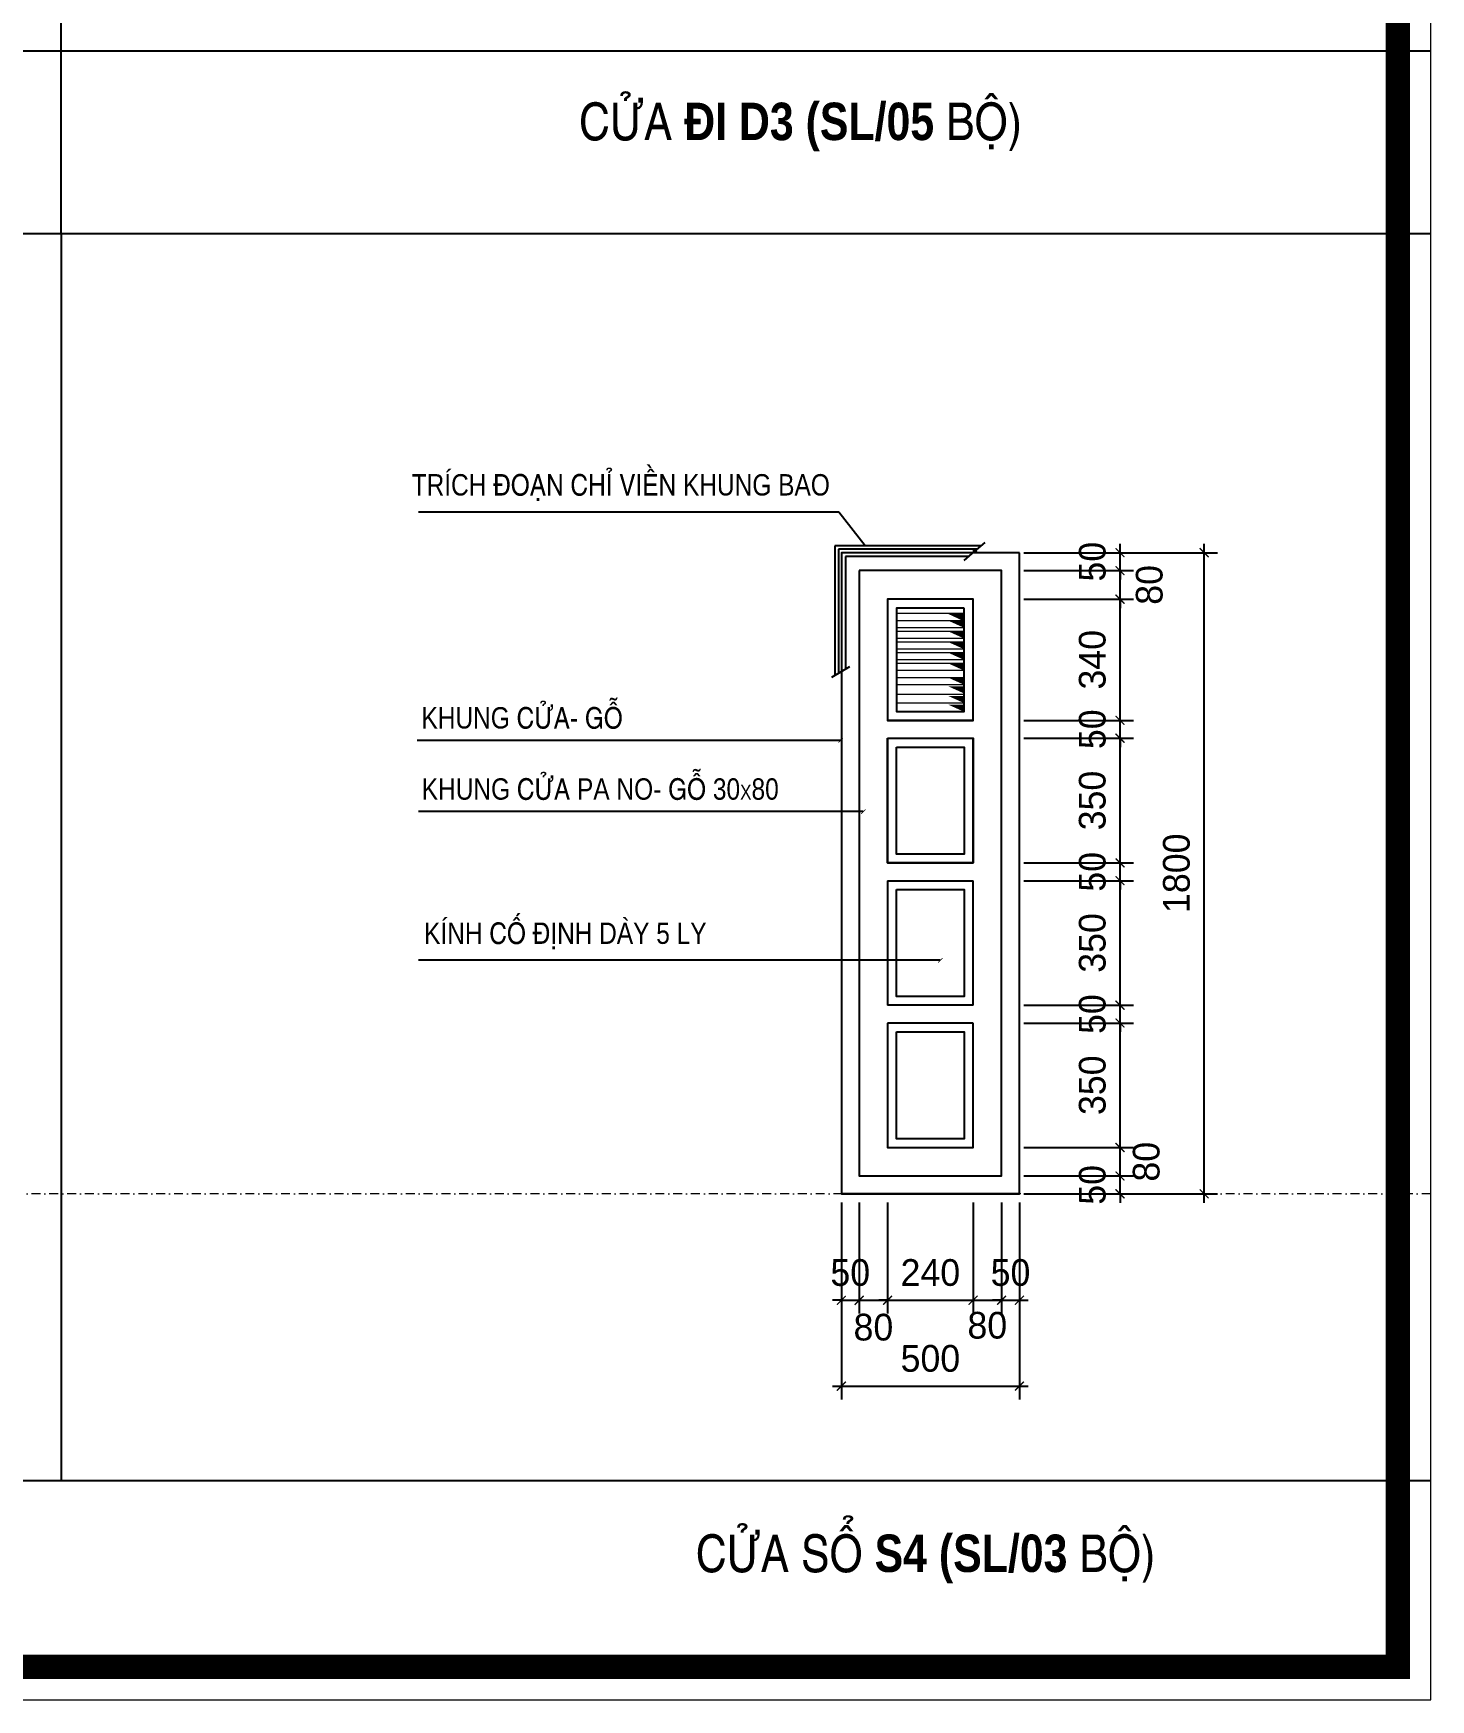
# Model space of a CAD drawing. Header units: millimetres. Extents: x 615730 to 2792744, y 139412 to 597571.
# Drawn here: x 1445273 to 1453121, y 284936 to 294294 of the extents above; entities that cross this region are included whole.
import ezdxf

# ---------------------------------------------------------------- set-up
doc = ezdxf.new("R2010")
doc.units = ezdxf.units.MM
doc.header["$MEASUREMENT"] = 0
doc.header["$PDMODE"] = 34
doc.linetypes.add('DASHDOT', pattern=[1, 0.5, -0.25, 0, -0.25])
doc.layers.get('0').update_dxf_attribs({"lineweight": 5})
for name, color, linetype in [('H', 252, 'Continuous'), ('NC', 7, 'Continuous'), ('noi that', 29, 'Continuous'), ('VL', 155, 'Continuous')]:
    doc.layers.add(name, color=color, linetype=linetype)
for name, color, linetype, lineweight in [('HATCH', 42, 'Continuous', 5), ('TEXTNUOC', 8, 'Continuous', 50), ('thay', 7, 'Continuous', 15), ('TIM TRUC', 149, 'DASHDOT', 9)]:
    doc.layers.add(name, color=color, linetype=linetype, lineweight=lineweight)
doc.styles.add('KC2', font='', dxfattribs={"height": 120})
doc.styles.add('RO', font='ROMANS.SHX', dxfattribs={"height": 120})
doc.styles.get("Standard").update_dxf_attribs({"font": ''})
doc.styles.add('VNI-AVO', font='vni-roms.shx')
doc.styles.get('KC2').set_extended_font_data('VNI-Helve-Condense')
doc.styles.get('Standard').set_extended_font_data('VNI-Avo')
doc.dimstyles.new('50 CS', dxfattribs={"dimtxt": 150, "dimasz": 50, "dimexe": 75, "dimexo": 0, "dimgap": 80, "dimtad": 1, "dimdec": 0, "dimlfac": 0.5, "dimzin": 12, "dimtxsty": 'VNI-AVO', "dimblk": 'ARCHTICK', "dimcen": 0, "dimdle": 50, "dimclrd": 252, "dimclre": 252, "dimclrt": 2, "dimadec": 0, "dimazin": 0, "dimtfac": 1, "dimtdec": 0, "dimtix": 1, "dimtmove": 2, "dimatfit": 0, "dimldrblk": 'OPEN90', "dimfxl": 1, "dimlwd": -1, "dimlwe": -1, "dimarcsym": 0})
doc.dimstyles.new('TL1-50TRUC', dxfattribs={"dimtxt": 150, "dimasz": 25, "dimexe": 50, "dimexo": 0, "dimgap": 20, "dimtad": 1, "dimdec": 0, "dimlfac": 0.5, "dimdsep": 46, "dimtxsty": 'RO', "dimblk": 'DOT', "dimcen": 100, "dimdle": 50, "dimclrd": 4, "dimclre": 4, "dimclrt": 30, "dimadec": 0, "dimazin": 0, "dimtfac": 1, "dimtdec": 0, "dimtix": 1, "dimtmove": 1, "dimatfit": 3, "dimldrblk": 'ARCHTICK', "dimfxl": 1, "dimtolj": 1, "dimarcsym": 0})

# ---------------------------------------------------------------- blocks, each defined once
blk = doc.blocks.new('_ARCHTICK')
at = {"color": 0, "linetype": 'ByBlock', "const_width": 0.15}
blk.add_lwpolyline([(-0.5, -0.5), (0.5, 0.5)], dxfattribs=at)
blk = doc.blocks.new('*D2069')
at = {"layer": 'DEFPOINTS', "color": 0, "ltscale": 10, "transparency": 16777216}
for p in [(1450834.9, 287877.2), (1451375.8, 287877.2), (1450834.9, 287777.2)]:
    blk.add_point(p, dxfattribs=at)
at = {"layer": 'VL', "color": 252, "ltscale": 10, "transparency": 16777216}
for p, q in [((1450834.9, 287877.2), (1451450.8, 287877.2)), ((1451375.8, 287877.2), (1451375.8, 287927.2)), ((1451375.8, 287777.2), (1451375.8, 287877.2)), ((1450834.9, 287777.2), (1451450.8, 287777.2)), ((1451375.8, 287777.2), (1451375.8, 287727.2))]:
    blk.add_line(p, q, dxfattribs=at)
at = {"layer": 'VL', "color": 252, "ltscale": 10, "transparency": 16777216, "xscale": 50, "yscale": 50, "zscale": 50}
for p, rotation in [((1451375.8, 287877.2), 270), ((1451375.8, 287777.2), 90)]:
    blk.add_blockref('_ARCHTICK', p, dxfattribs=dict(at, rotation=rotation))
at = {"layer": 'VL', "color": 2, "ltscale": 10, "transparency": 16777216, "insert": (1451220.8, 287827.2), "char_height": 150, "attachment_point": 5, "rotation": 90, "style": 'VNI-AVO'}
blk.add_mtext('50', dxfattribs=at)
blk = doc.blocks.new('_Open90')
at = {"color": 0, "linetype": 'ByBlock', "lineweight": -2}
for p, q in [((0, 0), (-1, 0)), ((-0.5, 0.5), (0, 0)), ((0, 0), (-0.5, -0.5))]:
    blk.add_line(p, q, dxfattribs=at)
blk = doc.blocks.new('*D2070')
at = {"layer": 'DEFPOINTS', "color": 0, "ltscale": 10, "transparency": 16777216}
for p in [(1450834.9, 288736.2), (1451375.8, 288736.2), (1450834.9, 288037.2)]:
    blk.add_point(p, dxfattribs=at)
at = {"layer": 'VL', "color": 252, "ltscale": 10, "transparency": 16777216}
for p, q in [((1451375.8, 287987.2), (1451375.8, 288786.2)), ((1450834.9, 288736.2), (1451450.8, 288736.2)), ((1450834.9, 288037.2), (1451450.8, 288037.2))]:
    blk.add_line(p, q, dxfattribs=at)
at = {"layer": 'VL', "color": 252, "ltscale": 10, "transparency": 16777216, "xscale": 50, "yscale": 50, "zscale": 50}
for p, rotation in [((1451375.8, 288736.2), 90), ((1451375.8, 288037.2), 270)]:
    blk.add_blockref('_ARCHTICK', p, dxfattribs=dict(at, rotation=rotation))
at = {"layer": 'VL', "color": 2, "ltscale": 10, "transparency": 16777216, "insert": (1451220.8, 288386.7), "char_height": 150, "attachment_point": 5, "rotation": 90, "style": 'VNI-AVO'}
blk.add_mtext('350', dxfattribs=at)
blk = doc.blocks.new('*D2071')
at = {"layer": 'DEFPOINTS', "color": 0, "ltscale": 10, "transparency": 16777216}
for p in [(1450834.9, 288836.2), (1451375.8, 288836.2), (1450834.9, 288736.2)]:
    blk.add_point(p, dxfattribs=at)
at = {"layer": 'VL', "color": 252, "ltscale": 10, "transparency": 16777216}
for p, q in [((1451375.8, 288836.2), (1451375.8, 288886.2)), ((1450834.9, 288836.2), (1451450.8, 288836.2)), ((1451375.8, 288736.2), (1451375.8, 288836.2)), ((1450834.9, 288736.2), (1451450.8, 288736.2)), ((1451375.8, 288736.2), (1451375.8, 288686.2))]:
    blk.add_line(p, q, dxfattribs=at)
at = {"layer": 'VL', "color": 252, "ltscale": 10, "transparency": 16777216, "xscale": 50, "yscale": 50, "zscale": 50}
for p, rotation in [((1451375.8, 288836.2), 270), ((1451375.8, 288736.2), 90)]:
    blk.add_blockref('_ARCHTICK', p, dxfattribs=dict(at, rotation=rotation))
at = {"layer": 'VL', "color": 2, "ltscale": 10, "transparency": 16777216, "insert": (1451220.8, 288786.2), "char_height": 150, "attachment_point": 5, "rotation": 90, "style": 'VNI-AVO'}
blk.add_mtext('50', dxfattribs=at)
blk = doc.blocks.new('*D2072')
at = {"layer": 'DEFPOINTS', "color": 0, "ltscale": 10, "transparency": 16777216}
for p in [(1450834.9, 289535.2), (1451375.8, 289535.2), (1450834.9, 288836.2)]:
    blk.add_point(p, dxfattribs=at)
at = {"layer": 'VL', "color": 252, "ltscale": 10, "transparency": 16777216}
for p, q in [((1450834.9, 289535.2), (1451450.8, 289535.2)), ((1451375.8, 288786.2), (1451375.8, 289585.2)), ((1450834.9, 288836.2), (1451450.8, 288836.2))]:
    blk.add_line(p, q, dxfattribs=at)
at = {"layer": 'VL', "color": 252, "ltscale": 10, "transparency": 16777216, "xscale": 50, "yscale": 50, "zscale": 50}
for p, rotation in [((1451375.8, 289535.2), 90), ((1451375.8, 288836.2), 270)]:
    blk.add_blockref('_ARCHTICK', p, dxfattribs=dict(at, rotation=rotation))
at = {"layer": 'VL', "color": 2, "ltscale": 10, "transparency": 16777216, "insert": (1451220.8, 289185.7), "char_height": 150, "attachment_point": 5, "rotation": 90, "style": 'VNI-AVO'}
blk.add_mtext('350', dxfattribs=at)
blk = doc.blocks.new('*D2073')
at = {"layer": 'DEFPOINTS', "color": 0, "ltscale": 10, "transparency": 16777216}
for p in [(1450834.9, 289635.2), (1451375.8, 289635.2), (1450834.9, 289535.2)]:
    blk.add_point(p, dxfattribs=at)
at = {"layer": 'VL', "color": 252, "ltscale": 10, "transparency": 16777216}
for p, q in [((1450834.9, 289635.2), (1451450.8, 289635.2)), ((1451375.8, 289635.2), (1451375.8, 289685.2)), ((1451375.8, 289535.2), (1451375.8, 289635.2)), ((1450834.9, 289535.2), (1451450.8, 289535.2)), ((1451375.8, 289535.2), (1451375.8, 289485.2))]:
    blk.add_line(p, q, dxfattribs=at)
at = {"layer": 'VL', "color": 252, "ltscale": 10, "transparency": 16777216, "xscale": 50, "yscale": 50, "zscale": 50}
for p, rotation in [((1451375.8, 289635.2), 270), ((1451375.8, 289535.2), 90)]:
    blk.add_blockref('_ARCHTICK', p, dxfattribs=dict(at, rotation=rotation))
at = {"layer": 'VL', "color": 2, "ltscale": 10, "transparency": 16777216, "insert": (1451220.8, 289585.2), "char_height": 150, "attachment_point": 5, "rotation": 90, "style": 'VNI-AVO'}
blk.add_mtext('50', dxfattribs=at)
blk = doc.blocks.new('*D2074')
at = {"layer": 'DEFPOINTS', "color": 0, "ltscale": 10, "transparency": 16777216}
for p in [(1450834.9, 290335.8), (1451375.8, 290335.8), (1450834.9, 289635.2)]:
    blk.add_point(p, dxfattribs=at)
at = {"layer": 'VL', "color": 252, "ltscale": 10, "transparency": 16777216}
for p, q in [((1451375.8, 289585.2), (1451375.8, 290385.8)), ((1450834.9, 290335.8), (1451450.8, 290335.8)), ((1450834.9, 289635.2), (1451450.8, 289635.2))]:
    blk.add_line(p, q, dxfattribs=at)
at = {"layer": 'VL', "color": 252, "ltscale": 10, "transparency": 16777216, "xscale": 50, "yscale": 50, "zscale": 50}
for p, rotation in [((1451375.8, 290335.8), 90), ((1451375.8, 289635.2), 270)]:
    blk.add_blockref('_ARCHTICK', p, dxfattribs=dict(at, rotation=rotation))
at = {"layer": 'VL', "color": 2, "ltscale": 10, "transparency": 16777216, "insert": (1451220.8, 289985.5), "char_height": 150, "attachment_point": 5, "rotation": 90, "style": 'VNI-AVO'}
blk.add_mtext('350', dxfattribs=at)
blk = doc.blocks.new('*D2075')
at = {"layer": 'DEFPOINTS', "color": 0, "ltscale": 10, "transparency": 16777216}
for p in [(1450834.9, 290435.8), (1451375.8, 290435.8), (1450834.9, 290335.8)]:
    blk.add_point(p, dxfattribs=at)
at = {"layer": 'VL', "color": 252, "ltscale": 10, "transparency": 16777216}
for p, q in [((1451375.8, 290435.8), (1451375.8, 290485.8)), ((1450834.9, 290435.8), (1451450.8, 290435.8)), ((1451375.8, 290335.8), (1451375.8, 290435.8)), ((1450834.9, 290335.8), (1451450.8, 290335.8)), ((1451375.8, 290335.8), (1451375.8, 290285.8))]:
    blk.add_line(p, q, dxfattribs=at)
at = {"layer": 'VL', "color": 252, "ltscale": 10, "transparency": 16777216, "xscale": 50, "yscale": 50, "zscale": 50}
for p, rotation in [((1451375.8, 290435.8), 270), ((1451375.8, 290335.8), 90)]:
    blk.add_blockref('_ARCHTICK', p, dxfattribs=dict(at, rotation=rotation))
at = {"layer": 'VL', "color": 2, "ltscale": 10, "transparency": 16777216, "insert": (1451220.8, 290385.8), "char_height": 150, "attachment_point": 5, "rotation": 90, "style": 'VNI-AVO'}
blk.add_mtext('50', dxfattribs=at)
blk = doc.blocks.new('*D2076')
at = {"layer": 'DEFPOINTS', "color": 0, "ltscale": 10, "transparency": 16777216}
for p in [(1450834.9, 291116.4), (1451375.8, 291116.4), (1450834.9, 290435.8)]:
    blk.add_point(p, dxfattribs=at)
at = {"layer": 'VL', "color": 252, "ltscale": 10, "transparency": 16777216}
for p, q in [((1450834.9, 291116.4), (1451450.8, 291116.4)), ((1451375.8, 290385.8), (1451375.8, 291166.4)), ((1450834.9, 290435.8), (1451450.8, 290435.8))]:
    blk.add_line(p, q, dxfattribs=at)
at = {"layer": 'VL', "color": 252, "ltscale": 10, "transparency": 16777216, "xscale": 50, "yscale": 50, "zscale": 50}
for p, rotation in [((1451375.8, 291116.4), 90), ((1451375.8, 290435.8), 270)]:
    blk.add_blockref('_ARCHTICK', p, dxfattribs=dict(at, rotation=rotation))
at = {"layer": 'VL', "color": 2, "ltscale": 10, "transparency": 16777216, "insert": (1451220.8, 290776.1), "char_height": 150, "attachment_point": 5, "rotation": 90, "style": 'VNI-AVO'}
blk.add_mtext('340', dxfattribs=at)
blk = doc.blocks.new('*D2077')
at = {"layer": 'DEFPOINTS', "color": 0, "ltscale": 10, "transparency": 16777216}
for p in [(1450834.9, 291276.4), (1451375.8, 291276.4), (1450834.9, 291116.4)]:
    blk.add_point(p, dxfattribs=at)
at = {"layer": 'VL', "color": 252, "ltscale": 10, "transparency": 16777216}
for p, q in [((1451375.8, 291276.4), (1451375.8, 291326.4)), ((1450834.9, 291276.4), (1451450.8, 291276.4)), ((1451375.8, 291116.4), (1451375.8, 291276.4)), ((1450834.9, 291116.4), (1451450.8, 291116.4)), ((1451375.8, 291116.4), (1451375.8, 291066.4))]:
    blk.add_line(p, q, dxfattribs=at)
at = {"layer": 'VL', "color": 252, "ltscale": 10, "transparency": 16777216, "xscale": 50, "yscale": 50, "zscale": 50}
for p, rotation in [((1451375.8, 291276.4), 270), ((1451375.8, 291116.4), 90)]:
    blk.add_blockref('_ARCHTICK', p, dxfattribs=dict(at, rotation=rotation))
at = {"layer": 'VL', "color": 2, "ltscale": 10, "transparency": 16777216, "insert": (1451540.8, 291196.4), "char_height": 150, "attachment_point": 5, "rotation": 90, "style": 'VNI-AVO'}
blk.add_mtext('80', dxfattribs=at)
blk = doc.blocks.new('*D2078')
at = {"layer": 'DEFPOINTS', "color": 0, "ltscale": 10, "transparency": 16777216}
for p in [(1450834.9, 291377.2), (1451375.8, 291377.2), (1450834.9, 291276.4)]:
    blk.add_point(p, dxfattribs=at)
at = {"layer": 'VL', "color": 252, "ltscale": 10, "transparency": 16777216}
for p, q in [((1451375.8, 291377.2), (1451375.8, 291427.2)), ((1450834.9, 291377.2), (1451450.8, 291377.2)), ((1451375.8, 291276.4), (1451375.8, 291377.2)), ((1450834.9, 291276.4), (1451450.8, 291276.4)), ((1451375.8, 291276.4), (1451375.8, 291226.4))]:
    blk.add_line(p, q, dxfattribs=at)
at = {"layer": 'VL', "color": 252, "ltscale": 10, "transparency": 16777216, "xscale": 50, "yscale": 50, "zscale": 50}
for p, rotation in [((1451375.8, 291377.2), 270), ((1451375.8, 291276.4), 90)]:
    blk.add_blockref('_ARCHTICK', p, dxfattribs=dict(at, rotation=rotation))
at = {"layer": 'VL', "color": 2, "ltscale": 10, "transparency": 16777216, "insert": (1451220.8, 291326.8), "char_height": 150, "attachment_point": 5, "rotation": 90, "style": 'VNI-AVO'}
blk.add_mtext('50', dxfattribs=at)
blk = doc.blocks.new('*D2079')
at = {"layer": 'DEFPOINTS', "color": 0, "ltscale": 10, "transparency": 16777216}
for p in [(1450834.9, 288037.2), (1451375.8, 288037.2), (1450834.9, 287877.2)]:
    blk.add_point(p, dxfattribs=at)
at = {"layer": 'VL', "color": 252, "ltscale": 10, "transparency": 16777216}
for p, q in [((1450834.9, 288037.2), (1451450.8, 288037.2)), ((1451375.8, 287827.2), (1451375.8, 288087.2)), ((1450834.9, 287877.2), (1451450.8, 287877.2))]:
    blk.add_line(p, q, dxfattribs=at)
at = {"layer": 'VL', "color": 252, "ltscale": 10, "transparency": 16777216, "xscale": 50, "yscale": 50, "zscale": 50}
for p, rotation in [((1451375.8, 288037.2), 90), ((1451375.8, 287877.2), 270)]:
    blk.add_blockref('_ARCHTICK', p, dxfattribs=dict(at, rotation=rotation))
at = {"layer": 'VL', "color": 2, "ltscale": 10, "transparency": 16777216, "insert": (1451523.8, 287957.2), "char_height": 150, "attachment_point": 5, "rotation": 90, "style": 'VNI-AVO'}
blk.add_mtext('80', dxfattribs=at)
blk = doc.blocks.new('*D2080')
at = {"layer": 'DEFPOINTS', "color": 0, "ltscale": 10, "transparency": 16777216}
for p in [(1450834.9, 291377.2), (1451848.2, 291377.2), (1450834.9, 287777.2)]:
    blk.add_point(p, dxfattribs=at)
at = {"layer": 'VL', "color": 252, "ltscale": 10, "transparency": 16777216}
for p, q in [((1451848.2, 287727.2), (1451848.2, 291427.2)), ((1450834.9, 291377.2), (1451923.2, 291377.2)), ((1450834.9, 287777.2), (1451923.2, 287777.2))]:
    blk.add_line(p, q, dxfattribs=at)
at = {"layer": 'VL', "color": 252, "ltscale": 10, "transparency": 16777216, "xscale": 50, "yscale": 50, "zscale": 50}
for p, rotation in [((1451848.2, 291377.2), 90), ((1451848.2, 287777.2), 270)]:
    blk.add_blockref('_ARCHTICK', p, dxfattribs=dict(at, rotation=rotation))
at = {"layer": 'VL', "color": 2, "ltscale": 10, "transparency": 16777216, "insert": (1451693.2, 289577.2), "char_height": 150, "attachment_point": 5, "rotation": 90, "style": 'VNI-AVO'}
blk.add_mtext('1800', dxfattribs=at)
blk = doc.blocks.new('*D2081')
at = {"layer": 'DEFPOINTS', "color": 0, "ltscale": 10, "transparency": 16777216}
for p in [(1449810.9, 287728.7), (1449910.9, 287728.7), (1449910.9, 287179.1)]:
    blk.add_point(p, dxfattribs=at)
at = {"layer": 'VL', "color": 252, "ltscale": 10, "transparency": 16777216}
for p, q in [((1449810.9, 287728.7), (1449810.9, 287104.1)), ((1449910.9, 287728.7), (1449910.9, 287104.1)), ((1449810.9, 287179.1), (1449760.9, 287179.1)), ((1449810.9, 287179.1), (1449910.9, 287179.1)), ((1449910.9, 287179.1), (1449960.9, 287179.1))]:
    blk.add_line(p, q, dxfattribs=at)
at = {"layer": 'VL', "color": 252, "ltscale": 10, "transparency": 16777216, "xscale": 50, "yscale": 50, "zscale": 50}
blk.add_blockref('_ARCHTICK', (1449810.9, 287179.1), dxfattribs=at)
at = {"layer": 'VL', "color": 252, "ltscale": 10, "transparency": 16777216, "xscale": 50, "yscale": 50, "zscale": 50, "rotation": 180}
blk.add_blockref('_ARCHTICK', (1449910.9, 287179.1), dxfattribs=at)
at = {"layer": 'VL', "color": 2, "ltscale": 10, "transparency": 16777216, "insert": (1449860.9, 287334.1), "char_height": 150, "attachment_point": 5, "style": 'VNI-AVO'}
blk.add_mtext('50', dxfattribs=at)
blk = doc.blocks.new('*D2082')
at = {"layer": 'DEFPOINTS', "color": 0, "ltscale": 10, "transparency": 16777216}
for p in [(1449910.9, 287728.7), (1450070.9, 287728.7), (1450070.9, 287179.1)]:
    blk.add_point(p, dxfattribs=at)
at = {"layer": 'VL', "color": 252, "ltscale": 10, "transparency": 16777216}
for p, q in [((1449910.9, 287728.7), (1449910.9, 287104.1)), ((1450070.9, 287728.7), (1450070.9, 287104.1)), ((1449860.9, 287179.1), (1450120.9, 287179.1))]:
    blk.add_line(p, q, dxfattribs=at)
at = {"layer": 'VL', "color": 252, "ltscale": 10, "transparency": 16777216, "xscale": 50, "yscale": 50, "zscale": 50, "rotation": 180}
blk.add_blockref('_ARCHTICK', (1449910.9, 287179.1), dxfattribs=at)
at = {"layer": 'VL', "color": 252, "ltscale": 10, "transparency": 16777216, "xscale": 50, "yscale": 50, "zscale": 50}
blk.add_blockref('_ARCHTICK', (1450070.9, 287179.1), dxfattribs=at)
at = {"layer": 'VL', "color": 2, "ltscale": 10, "transparency": 16777216, "insert": (1449990.9, 287027.3), "char_height": 150, "attachment_point": 5, "style": 'VNI-AVO'}
blk.add_mtext('80', dxfattribs=at)
blk = doc.blocks.new('*D2083')
at = {"layer": 'DEFPOINTS', "color": 0, "ltscale": 10, "transparency": 16777216}
for p in [(1450070.9, 287728.7), (1450550.6, 287728.7), (1450550.6, 287179.1)]:
    blk.add_point(p, dxfattribs=at)
at = {"layer": 'VL', "color": 252, "ltscale": 10, "transparency": 16777216}
for p, q in [((1450070.9, 287728.7), (1450070.9, 287104.1)), ((1450550.6, 287728.7), (1450550.6, 287104.1)), ((1450070.9, 287179.1), (1450020.9, 287179.1)), ((1450070.9, 287179.1), (1450550.6, 287179.1)), ((1450550.6, 287179.1), (1450600.6, 287179.1))]:
    blk.add_line(p, q, dxfattribs=at)
at = {"layer": 'VL', "color": 252, "ltscale": 10, "transparency": 16777216, "xscale": 50, "yscale": 50, "zscale": 50}
blk.add_blockref('_ARCHTICK', (1450070.9, 287179.1), dxfattribs=at)
at = {"layer": 'VL', "color": 252, "ltscale": 10, "transparency": 16777216, "xscale": 50, "yscale": 50, "zscale": 50, "rotation": 180}
blk.add_blockref('_ARCHTICK', (1450550.6, 287179.1), dxfattribs=at)
at = {"layer": 'VL', "color": 2, "ltscale": 10, "transparency": 16777216, "insert": (1450310.8, 287334.1), "char_height": 150, "attachment_point": 5, "style": 'VNI-AVO'}
blk.add_mtext('240', dxfattribs=at)
blk = doc.blocks.new('*D2084')
at = {"layer": 'DEFPOINTS', "color": 0, "ltscale": 10, "transparency": 16777216}
for p in [(1450550.6, 287728.7), (1450710.6, 287728.7), (1450710.6, 287179.1)]:
    blk.add_point(p, dxfattribs=at)
at = {"layer": 'VL', "color": 252, "ltscale": 10, "transparency": 16777216}
for p, q in [((1450550.6, 287728.7), (1450550.6, 287104.1)), ((1450710.6, 287728.7), (1450710.6, 287104.1)), ((1450500.6, 287179.1), (1450760.6, 287179.1))]:
    blk.add_line(p, q, dxfattribs=at)
at = {"layer": 'VL', "color": 252, "ltscale": 10, "transparency": 16777216, "xscale": 50, "yscale": 50, "zscale": 50, "rotation": 180}
blk.add_blockref('_ARCHTICK', (1450550.6, 287179.1), dxfattribs=at)
at = {"layer": 'VL', "color": 252, "ltscale": 10, "transparency": 16777216, "xscale": 50, "yscale": 50, "zscale": 50}
blk.add_blockref('_ARCHTICK', (1450710.6, 287179.1), dxfattribs=at)
at = {"layer": 'VL', "color": 2, "ltscale": 10, "transparency": 16777216, "insert": (1450630.6, 287037.9), "char_height": 150, "attachment_point": 5, "style": 'VNI-AVO'}
blk.add_mtext('80', dxfattribs=at)
blk = doc.blocks.new('*D2085')
at = {"layer": 'DEFPOINTS', "color": 0, "ltscale": 10, "transparency": 16777216}
for p in [(1450710.6, 287728.7), (1450810.9, 287728.7), (1450810.9, 287179.1)]:
    blk.add_point(p, dxfattribs=at)
at = {"layer": 'VL', "color": 252, "ltscale": 10, "transparency": 16777216}
for p, q in [((1450710.6, 287728.7), (1450710.6, 287104.1)), ((1450810.9, 287728.7), (1450810.9, 287104.1)), ((1450710.6, 287179.1), (1450660.6, 287179.1)), ((1450710.6, 287179.1), (1450810.9, 287179.1)), ((1450810.9, 287179.1), (1450860.9, 287179.1))]:
    blk.add_line(p, q, dxfattribs=at)
at = {"layer": 'VL', "color": 252, "ltscale": 10, "transparency": 16777216, "xscale": 50, "yscale": 50, "zscale": 50}
blk.add_blockref('_ARCHTICK', (1450710.6, 287179.1), dxfattribs=at)
at = {"layer": 'VL', "color": 252, "ltscale": 10, "transparency": 16777216, "xscale": 50, "yscale": 50, "zscale": 50, "rotation": 180}
blk.add_blockref('_ARCHTICK', (1450810.9, 287179.1), dxfattribs=at)
at = {"layer": 'VL', "color": 2, "ltscale": 10, "transparency": 16777216, "insert": (1450760.8, 287334.1), "char_height": 150, "attachment_point": 5, "style": 'VNI-AVO'}
blk.add_mtext('50', dxfattribs=at)
blk = doc.blocks.new('*D2086')
at = {"layer": 'DEFPOINTS', "color": 0, "ltscale": 10, "transparency": 16777216}
for p in [(1449810.9, 287728.7), (1450810.9, 287728.7), (1450810.9, 286696.9)]:
    blk.add_point(p, dxfattribs=at)
at = {"layer": 'VL', "color": 252, "ltscale": 10, "transparency": 16777216}
for p, q in [((1449810.9, 287728.7), (1449810.9, 286621.9)), ((1450810.9, 287728.7), (1450810.9, 286621.9)), ((1449760.9, 286696.9), (1450860.9, 286696.9))]:
    blk.add_line(p, q, dxfattribs=at)
at = {"layer": 'VL', "color": 252, "ltscale": 10, "transparency": 16777216, "xscale": 50, "yscale": 50, "zscale": 50, "rotation": 180}
blk.add_blockref('_ARCHTICK', (1449810.9, 286696.9), dxfattribs=at)
at = {"layer": 'VL', "color": 252, "ltscale": 10, "transparency": 16777216, "xscale": 50, "yscale": 50, "zscale": 50}
blk.add_blockref('_ARCHTICK', (1450810.9, 286696.9), dxfattribs=at)
at = {"layer": 'VL', "color": 2, "ltscale": 10, "transparency": 16777216, "insert": (1450310.9, 286851.9), "char_height": 150, "attachment_point": 5, "style": 'VNI-AVO'}
blk.add_mtext('500', dxfattribs=at)
blk = doc.blocks.new('_DOT')
at = {"color": 0, "linetype": 'ByBlock'}
blk.add_line((-0.5, 0), (-1, 0), dxfattribs=at)
at = {"color": 0, "linetype": 'ByBlock', "const_width": 0.5}
blk.add_lwpolyline([(-0.25, 0, 1), (0.25, 0, 1)], format="xyb", close=True, dxfattribs=at)

msp = doc.modelspace()

# ---------------------------------------------------------------- hatches: boundary and pattern name
at = {"layer": 'HATCH'}
for points in [[(1450411.7, 291035.3), (1450500.6, 291035.3), (1450500.6, 290995.3)], [(1450411.7, 290995.3), (1450500.6, 290995.3), (1450500.6, 290955.3)], [(1450411.7, 290935.3), (1450500.6, 290935.3), (1450500.6, 290895.3)], [(1450411.7, 290875.3), (1450500.6, 290875.3), (1450500.6, 290835.3)], [(1450411.7, 290815.3), (1450500.6, 290815.3), (1450500.6, 290775.3)], [(1450411.7, 290755.3), (1450500.6, 290755.3), (1450500.6, 290715.3)], [(1450411.7, 290675.3), (1450500.6, 290675.3), (1450500.6, 290635.3)], [(1450411.7, 290626.6), (1450500.6, 290626.6), (1450500.6, 290586.6)], [(1450411.7, 290572.5), (1450500.6, 290572.5), (1450500.6, 290532.5)], [(1450411.7, 290523.7), (1450500.6, 290523.7), (1450500.6, 290483.7)]]:
    msp.add_hatch(color=256, dxfattribs=at).paths.add_polyline_path(points)

# ---------------------------------------------------------------- linework, layer by layer
at = {"layer": 'H', "const_width": 138.2}
msp.add_lwpolyline([(1425933.3, 285120.6), (1452936.2, 285120.6), (1452936.2, 304105.6), (1425933.3, 304105.6)], close=True, dxfattribs=at)
at = {"layer": 'HATCH'}
for p, q in [((1450500.6, 291035.3), (1450120.9, 291035.3)), ((1450500.6, 290995.3), (1450411.7, 291035.3)), ((1450500.6, 290995.3), (1450120.9, 290995.3)), ((1450500.6, 290995.3), (1450120.9, 290995.3)), ((1450500.6, 290955.3), (1450120.9, 290955.3)), ((1450500.6, 290935.3), (1450120.9, 290935.3)), ((1450500.6, 290895.3), (1450120.9, 290895.3)), ((1450500.6, 290875.3), (1450120.9, 290875.3)), ((1450500.6, 290835.3), (1450120.9, 290835.3)), ((1450500.6, 290815.3), (1450120.9, 290815.3)), ((1450500.6, 290775.3), (1450120.9, 290775.3)), ((1450500.6, 290755.3), (1450120.9, 290755.3)), ((1450500.6, 290715.3), (1450120.9, 290715.3)), ((1450500.6, 290675.3), (1450120.9, 290675.3)), ((1450500.6, 290635.3), (1450120.9, 290635.3)), ((1450500.6, 290581.2), (1450120.9, 290581.2)), ((1450500.6, 290532.5), (1450120.9, 290532.5))]:
    msp.add_line(p, q, dxfattribs=at)
at = {"layer": 'NC', "linetype": 'Continuous', "ltscale": 20}
for p, q in [((1449774.8, 291416.4), (1449774.8, 290688.7)), ((1450596.9, 291416.4), (1449774.8, 291416.4)), ((1449794.8, 291396.4), (1449794.8, 290700.6)), ((1450573.3, 291396.4), (1449794.8, 291396.4)), ((1450572.4, 291390.7), (1450562.8, 291397.1)), ((1450616.1, 291433.8), (1450568.5, 291393.3)), ((1449834.8, 291356.4), (1449834.8, 290724.4)), ((1450526.2, 291356.4), (1449834.8, 291356.4)), ((1450559.2, 291385.5), (1450498.3, 291333.8)), ((1450550.3, 291388.4), (1450572.4, 291390.7)), ((1450571.3, 291381.5), (1450550.3, 291388.4)), ((1449758.1, 290678.3), (1449858.1, 290737.9))]:
    msp.add_line(p, q, dxfattribs=at)
at = {"layer": 'thay', "linetype": 'Continuous'}
msp.add_lwpolyline([(1425749, 284936.3), (1453120.5, 284936.3), (1453120.5, 304289.9), (1425749, 304289.9)], close=True, dxfattribs=at)
at = {"layer": 'TIM TRUC', "ltscale": 100}
msp.add_line((1453120.5, 287777.2), (1426308.2, 287777.2), dxfattribs=at)
at = {"layer": 'VL', "ltscale": 10}
for p, q in [((1445428.4, 293170.1), (1445428.4, 304289.9)), ((1426308.2, 294195.4), (1453120.5, 294195.4)), ((1426308.2, 293170.1), (1453120.5, 293170.1)), ((1445428.4, 293170.1), (1445428.4, 286166.5)), ((1450550.6, 290435.8), (1450070.9, 290435.8)), ((1450070.9, 290335.8), (1450550.6, 290335.8)), ((1450070.9, 289635.2), (1450550.6, 289635.2)), ((1450070.9, 289535.2), (1450550.6, 289535.2)), ((1450550.6, 288836.2), (1450070.9, 288836.2)), ((1450550.6, 288736.2), (1450070.9, 288736.2)), ((1450810.9, 287777.2), (1449810.9, 287777.2)), ((1449810.9, 287777.2), (1450810.6, 287777.2)), ((1426308.2, 286166.5), (1453120.5, 286166.5))]:
    msp.add_line(p, q, dxfattribs=at)
for points in [[(1450810.6, 291377.2), (1449810.9, 291377.2), (1449810.9, 287777.2), (1450810.6, 287777.2)], [(1450550.6, 291116.4), (1450070.9, 291116.4), (1450070.9, 290435.8), (1450550.6, 290435.8)], [(1450500.6, 291066.4), (1450120.9, 291066.4), (1450120.9, 290485.8), (1450500.6, 290485.8)], [(1450070.9, 290335.8), (1450550.6, 290335.8), (1450550.6, 289635.2), (1450070.9, 289635.2)], [(1450120.9, 290285.8), (1450500.6, 290285.8), (1450500.6, 289685.2), (1450120.9, 289685.2)], [(1450120.9, 289485.2), (1450500.6, 289485.2), (1450500.6, 288884.5), (1450120.9, 288884.5)], [(1450120.9, 288686.2), (1450500.6, 288686.2), (1450500.6, 288085.5), (1450120.9, 288085.5)]]:
    msp.add_lwpolyline(points, close=True, dxfattribs=at)
for points in [[(1449910.9, 291276.4), (1449910.9, 287877.2), (1450710.6, 287877.2), (1450710.6, 291276.4), (1449910.9, 291276.4)], [(1450550.6, 290435.8), (1450550.6, 291116.4), (1450070.9, 291116.4), (1450070.9, 290435.8)], [(1450070.9, 290335.8), (1450070.9, 289635.2)], [(1450550.6, 289635.2), (1450550.6, 290335.8)], [(1450070.9, 289535.2), (1450070.9, 288836.2)], [(1450550.6, 288836.2), (1450550.6, 289535.2)], [(1450070.9, 288736.2), (1450070.9, 288037.2), (1450550.6, 288037.2), (1450550.6, 288736.2)]]:
    msp.add_lwpolyline(points, dxfattribs=at)

# ---------------------------------------------------------------- texts
at = {"char_height": 210, "width": 14211.4}
for s, insert, attachment_point in [('{\\fVNI-Helve-Condense|b1|i0|c0|p2;CÖÛA \\f.VnArial NarrowH|b1|i0|c0|p34;§I \\fVNI-Helve-Condense|b1|i0|c0|p2;D3 (SL/05 BOÄ) }', (1448338.1, 293904.3), 1), ('{\\fVNI-Helve-Condense|b1|i0|c0|p2;CÖÛA SOÅ S4 (SL/03 BOÄ) }', (1448994, 285590.1), 7)]:
    msp.add_mtext(s, dxfattribs=dict(at, insert=insert, attachment_point=attachment_point))
at = {"layer": 'NC', "linetype": 'Continuous', "ltscale": 20, "attachment_point": 1, "style": 'KC2'}
for s, insert, char_height, width in [('TRÍCH ÑOAÏN CHÆ VIEÀN KHUNG BAO', (1447397.6, 291818.4), 120, 2834.286), ('{\\H1.2x;KHUNG CÖÛA- GOÃ }', (1447452.8, 290509.9), 100, 2063.157), ('{\\H1.2x;KHUNG CÖÛA PA NO- GOÃ 30\\H0.7x;X\\H1.429x;80}', (1447454.4, 290110.3), 100, 2063.157), ('KÍNH COÁ ÑÒNH DAØY 5 LY', (1447467.4, 289300.5), 120, 2063.157)]:
    msp.add_mtext(s, dxfattribs=dict(at, insert=insert, char_height=char_height, width=width))

# ---------------------------------------------------------------- dimensions: what is measured, and where the dimension line sits
at = {"layer": 'VL', "ltscale": 10}
for base, p1, p2, picture, middle in [((1451375.8, 291377.2), (1450834.9, 291276.4), (1450834.9, 291377.2), '*D2078', (1451220.8, 291326.8)), ((1451848.2, 291377.2), (1450834.9, 287777.2), (1450834.9, 291377.2), '*D2080', (1451693.2, 289577.2)), ((1451375.8, 291116.4), (1450834.9, 290435.8), (1450834.9, 291116.4), '*D2076', (1451220.8, 290776.1)), ((1451375.8, 290435.8), (1450834.9, 290335.8), (1450834.9, 290435.8), '*D2075', (1451220.8, 290385.8)), ((1451375.8, 290335.8), (1450834.9, 289635.2), (1450834.9, 290335.8), '*D2074', (1451220.8, 289985.5)), ((1451375.8, 289635.2), (1450834.9, 289535.2), (1450834.9, 289635.2), '*D2073', (1451220.8, 289585.2)), ((1451375.8369524, 289535.1881491), (1450834.9162372, 288836.1881491), (1450834.9162372, 289535.1881491), '*D2072', (1451220.8369524, 289185.6881491)), ((1451375.8, 288836.2), (1450834.9, 288736.2), (1450834.9, 288836.2), '*D2071', (1451220.8, 288786.2)), ((1451375.8369524, 288736.1881491), (1450834.9162372, 288037.1881491), (1450834.9162372, 288736.1881491), '*D2070', (1451220.8369524, 288386.6881491)), ((1451375.8, 287877.2), (1450834.9, 287777.2), (1450834.9, 287877.2), '*D2069', (1451220.8, 287827.2))]:
    dim = msp.add_linear_dim(base=base, p1=p1, p2=p2, angle=90, dimstyle='50 CS', dxfattribs=at)
    dim.commit()
    dim.dimension.update_dxf_attribs({"geometry": picture, "text_midpoint": middle})
for base, p1, p2, picture, middle in [((1451375.8, 291276.4), (1450834.9, 291116.4), (1450834.9, 291276.4), '*D2077', (1451540.8, 291196.4)), ((1451375.8, 288037.2), (1450834.9, 287877.2), (1450834.9, 288037.2), '*D2079', (1451523.8, 287957.2))]:
    dim = msp.add_linear_dim(base=base, p1=p1, p2=p2, angle=90, dimstyle='50 CS', dxfattribs=at)
    dim.commit()
    dim.dimension.update_dxf_attribs({"geometry": picture, "text_midpoint": middle, "dimtype": 160})
for base, p1, p2, picture, middle in [((1449910.9, 287179.1), (1449810.9, 287728.7), (1449910.9, 287728.7), '*D2081', (1449860.9, 287334.1)), ((1450810.9, 286696.9), (1449810.9, 287728.7), (1450810.9, 287728.7), '*D2086', (1450310.9, 286851.9)), ((1450550.6, 287179.1), (1450070.9, 287728.7), (1450550.6, 287728.7), '*D2083', (1450310.8, 287334.1)), ((1450810.9, 287179.1), (1450710.6, 287728.7), (1450810.9, 287728.7), '*D2085', (1450760.8, 287334.1))]:
    dim = msp.add_linear_dim(base=base, p1=p1, p2=p2, dimstyle='50 CS', dxfattribs=at)
    dim.commit()
    dim.dimension.update_dxf_attribs({"geometry": picture, "text_midpoint": middle})
for base, p1, p2, picture, middle in [((1450070.9, 287179.1), (1449910.9, 287728.7), (1450070.9, 287728.7), '*D2082', (1449990.9, 287027.3)), ((1450710.6, 287179.1), (1450550.6, 287728.7), (1450710.6, 287728.7), '*D2084', (1450630.6, 287037.9))]:
    dim = msp.add_linear_dim(base=base, p1=p1, p2=p2, dimstyle='50 CS', dxfattribs=at)
    dim.commit()
    dim.dimension.update_dxf_attribs({"geometry": picture, "text_midpoint": middle, "dimtype": 160})

# ---------------------------------------------------------------- leaders
at = {"layer": 'NC', "color": 119, "linetype": 'Continuous', "ltscale": 20}
msp.add_leader([(1449944.2, 291416.4), (1449796.2, 291605.7), (1447435.2, 291605.7)], dimstyle='TL1-50TRUC', override={"dimgap": 20, "dimtad": 0}, dxfattribs=at)
at = {"layer": 'NC', "linetype": 'Continuous', "ltscale": 20}
msp.add_leader([(1449934.3, 289923.5), (1447436.1, 289923.5)], dimstyle='TL1-50TRUC', override={"dimgap": 20, "dimtad": 0}, dxfattribs=at)
at = {"layer": 'noi that'}
msp.add_leader([(1449807.3, 290323.1), (1447429.5, 290323.1)], dimstyle='TL1-50TRUC', override={"dimgap": 20, "dimtad": 0}, dxfattribs=at)
at = {"layer": 'TEXTNUOC', "linetype": 'Continuous', "ltscale": 20}
msp.add_leader([(1450366.5, 289088.5), (1447436.1, 289088.5)], dimstyle='TL1-50TRUC', override={"dimgap": 20, "dimtad": 0}, dxfattribs=at)

doc.saveas('drawing.dxf')
